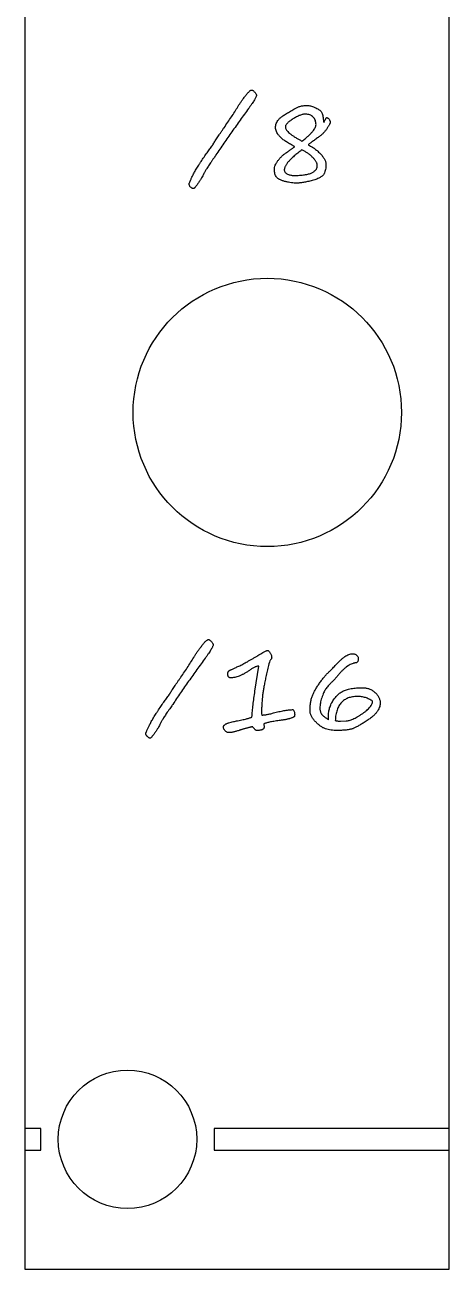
# Model space of a CAD drawing. Extents: x 544 to 554, y 428 to 557.
# Drawn here: x 544.3 to 554.1, y 428.44 to 457.2 of the extents above; entities that cross this region are included whole.
import ezdxf

# ---------------------------------------------------------------- set-up
doc = ezdxf.new("R2010")
doc.units = 0
doc.layers.get('0').update_dxf_attribs({"linetype": 'CONTINUOUS'})

msp = doc.modelspace()

# ---------------------------------------------------------------- linework, layer by layer
at = {"color": 7, "linetype": 'CONTINUOUS'}
for p, q in [((544.303, 553.693), (544.303, 431.693)), ((554.103, 431.693), (554.103, 553.693)), ((550.534, 454.386), (550.463, 454.427)), ((551.054, 453.925), (551.054, 453.954)), ((549.618, 441.803), (549.706, 442.381)), ((549.821, 441.045), (549.827, 440.964)), ((551.592, 441.109), (551.723, 441.114)), ((544.303, 431.693), (544.303, 431.193)), ((544.673, 431.693), (544.303, 431.693)), ((544.673, 431.193), (544.673, 431.693)), ((548.673, 431.693), (548.673, 431.193)), ((554.103, 431.693), (548.673, 431.693)), ((554.103, 431.193), (554.103, 431.693)), ((544.303, 431.193), (544.673, 431.193)), ((544.303, 431.193), (544.303, 428.443)), ((548.673, 431.193), (554.103, 431.193)), ((554.103, 428.443), (554.103, 431.193)), ((544.303, 428.443), (554.103, 428.443))]:
    msp.add_line(p, q, dxfattribs=at)
for centre, radius in [((549.903, 448.243), 3.1), ((546.673, 431.443), 1.6)]:
    msp.add_circle(centre, radius, dxfattribs=at)
for points, knots in [([(549.221, 455.307), (549.232, 455.326), (549.256, 455.364), (549.296, 455.424), (549.342, 455.487), (549.383, 455.542), (549.416, 455.585), (549.44, 455.614), (549.462, 455.638), (549.482, 455.658), (549.5, 455.674), (549.517, 455.685), (549.531, 455.692), (549.541, 455.693), (549.545, 455.694)], [0, 0, 0, 0, 0.127092, 0.266791, 0.419639, 0.58527, 0.666712, 0.740204, 0.803655, 0.85883, 0.905419, 0.944414, 0.974848, 1, 1, 1, 1]), ([(549.652, 455.569), (549.651, 455.563), (549.649, 455.55), (549.639, 455.528), (549.625, 455.499), (549.605, 455.465), (549.58, 455.424), (549.548, 455.377), (549.512, 455.324), (549.485, 455.287), (549.47, 455.267)], [0, 0, 0, 0, 0.04649, 0.11374, 0.203716, 0.315875, 0.452367, 0.611089, 0.793403, 1, 1, 1, 1]), ([(549.545, 455.694), (549.55, 455.693), (549.561, 455.691), (549.577, 455.682), (549.594, 455.666), (549.612, 455.646), (549.629, 455.624), (549.642, 455.604), (549.65, 455.586), (549.651, 455.574), (549.652, 455.569)], [0, 0, 0, 0, 0.084454, 0.188998, 0.323647, 0.4874, 0.655514, 0.793396, 0.907372, 1, 1, 1, 1]), ([(549.47, 455.267), (549.405, 455.178), (549.276, 455.001), (549.086, 454.732), (548.899, 454.464), (548.778, 454.284), (548.717, 454.194)], [0, 0, 0, 0, 0.252122, 0.502974, 0.752092, 1, 1, 1, 1]), ([(548.904, 454.824), (548.933, 454.866), (548.991, 454.948), (549.072, 455.071), (549.149, 455.189), (549.197, 455.268), (549.221, 455.307)], [0, 0, 0, 0, 0.264846, 0.519205, 0.764475, 1, 1, 1, 1]), ([(550.44, 455.207), (550.457, 455.216), (550.492, 455.235), (550.526, 455.255), (550.543, 455.266)], [0, 0, 0, 0, 0.503307, 1, 1, 1, 1]), ([(550.543, 455.266), (550.564, 455.277), (550.605, 455.301), (550.676, 455.323), (550.752, 455.337), (550.806, 455.339), (550.833, 455.34)], [0, 0, 0, 0, 0.23122, 0.470648, 0.725417, 1, 1, 1, 1]), ([(550.833, 455.34), (550.844, 455.339), (550.867, 455.338), (550.905, 455.327), (550.95, 455.313), (550.998, 455.292), (551.045, 455.271), (551.086, 455.249), (551.118, 455.229), (551.142, 455.208), (551.159, 455.181), (551.173, 455.148), (551.183, 455.106), (551.188, 455.074), (551.191, 455.057)], [0, 0, 0, 0, 0.062826, 0.141025, 0.234463, 0.344941, 0.45482, 0.547692, 0.621953, 0.680834, 0.737958, 0.808585, 0.8962, 1, 1, 1, 1]), ([(550.092, 454.829), (550.093, 454.845), (550.095, 454.876), (550.109, 454.922), (550.13, 454.966), (550.154, 455.002), (550.179, 455.03), (550.203, 455.052), (550.231, 455.075), (550.264, 455.099), (550.302, 455.125), (550.344, 455.151), (550.39, 455.179), (550.423, 455.197), (550.44, 455.207)], [0, 0, 0, 0, 0.087608, 0.174409, 0.26458, 0.359349, 0.412313, 0.472479, 0.540153, 0.6161, 0.699465, 0.791392, 0.891341, 1, 1, 1, 1]), ([(550.788, 455.137), (550.778, 455.137), (550.757, 455.136), (550.724, 455.13), (550.69, 455.121), (550.653, 455.11), (550.616, 455.094), (550.577, 455.074), (550.536, 455.051), (550.494, 455.026), (550.455, 455), (550.419, 454.974), (550.389, 454.95), (550.365, 454.926), (550.345, 454.904), (550.331, 454.884), (550.322, 454.864), (550.321, 454.852), (550.32, 454.846)], [0, 0, 0, 0, 0.053645, 0.110783, 0.17242, 0.238233, 0.309033, 0.384905, 0.466364, 0.553299, 0.638453, 0.714151, 0.781519, 0.839809, 0.88995, 0.933003, 0.96872, 1, 1, 1, 1]), ([(551.029, 454.895), (551.028, 454.912), (551.027, 454.946), (551.014, 454.993), (550.993, 455.035), (550.963, 455.071), (550.927, 455.1), (550.886, 455.122), (550.838, 455.135), (550.805, 455.136), (550.788, 455.137)], [0, 0, 0, 0, 0.1336633, 0.2586224, 0.3791308, 0.5002215, 0.6213123, 0.7413776, 0.8663367, 1, 1, 1, 1]), ([(551.358, 454.95), (551.358, 454.947), (551.357, 454.939), (551.353, 454.927), (551.347, 454.911), (551.338, 454.894), (551.326, 454.873), (551.312, 454.85), (551.295, 454.825), (551.27, 454.787), (551.234, 454.739), (551.184, 454.684), (551.127, 454.633), (551.086, 454.602), (551.065, 454.586)], [0, 0, 0, 0, 0.020938, 0.048817, 0.08387, 0.124777, 0.174287, 0.231052, 0.295405, 0.366671, 0.518016, 0.673407, 0.833497, 1, 1, 1, 1]), ([(551.191, 455.057), (551.192, 455.049), (551.194, 455.033), (551.198, 455.011), (551.2, 454.992), (551.203, 454.976), (551.205, 454.964), (551.206, 454.956), (551.207, 454.95), (551.208, 454.948), (551.208, 454.947)], [0, 0, 0, 0, 0.229474, 0.430327, 0.602559, 0.742661, 0.850649, 0.930043, 0.980879, 1, 1, 1, 1]), ([(551.208, 454.947), (551.214, 454.956), (551.226, 454.975), (551.237, 454.995), (551.243, 455.006)], [0, 0, 0, 0, 0.460449, 1, 1, 1, 1]), ([(551.243, 455.006), (551.246, 455.013), (551.252, 455.025), (551.261, 455.04), (551.268, 455.052), (551.272, 455.059), (551.273, 455.061)], [0, 0, 0, 0, 0.358117, 0.643703, 0.859417, 1, 1, 1, 1]), ([(551.273, 455.061), (551.278, 455.059), (551.288, 455.056), (551.302, 455.047), (551.316, 455.034), (551.33, 455.018), (551.342, 455.001), (551.351, 454.984), (551.357, 454.967), (551.358, 454.956), (551.358, 454.95)], [0, 0, 0, 0, 0.103924, 0.215149, 0.34474, 0.491537, 0.6401, 0.770054, 0.889166, 1, 1, 1, 1]), ([(548.653, 454.445), (548.66, 454.457), (548.676, 454.483), (548.701, 454.522), (548.729, 454.565), (548.759, 454.611), (548.792, 454.66), (548.827, 454.712), (548.865, 454.767), (548.891, 454.805), (548.904, 454.824)], [0, 0, 0, 0, 0.094154, 0.197443, 0.30868, 0.429327, 0.558657, 0.697157, 0.843628, 1, 1, 1, 1]), ([(550.463, 454.427), (550.446, 454.436), (550.415, 454.453), (550.37, 454.48), (550.328, 454.506), (550.291, 454.533), (550.256, 454.559), (550.226, 454.585), (550.2, 454.611), (550.17, 454.644), (550.14, 454.685), (550.113, 454.734), (550.096, 454.782), (550.093, 454.814), (550.092, 454.829)], [0, 0, 0, 0, 0.097473, 0.189179, 0.275562, 0.356184, 0.431368, 0.501177, 0.566402, 0.626819, 0.736548, 0.833357, 0.920425, 1, 1, 1, 1]), ([(550.32, 454.846), (550.321, 454.835), (550.323, 454.814), (550.339, 454.782), (550.362, 454.749), (550.394, 454.714), (550.435, 454.679), (550.485, 454.642), (550.544, 454.604), (550.587, 454.579), (550.61, 454.566)], [0, 0, 0, 0, 0.0729761, 0.1559583, 0.2516427, 0.3639603, 0.4939444, 0.6427672, 0.810929, 1, 1, 1, 1]), ([(550.707, 454.51), (550.733, 454.53), (550.781, 454.57), (550.846, 454.629), (550.902, 454.683), (550.947, 454.733), (550.983, 454.779), (551.008, 454.822), (551.025, 454.859), (551.028, 454.884), (551.029, 454.895)], [0, 0, 0, 0, 0.191703, 0.363195, 0.514834, 0.646994, 0.760389, 0.855507, 0.934433, 1, 1, 1, 1]), ([(548.096, 453.52), (548.097, 453.522), (548.098, 453.529), (548.1, 453.54), (548.106, 453.555), (548.114, 453.573), (548.122, 453.596), (548.134, 453.621), (548.148, 453.651), (548.163, 453.683), (548.181, 453.719), (548.201, 453.758), (548.223, 453.799), (548.248, 453.842), (548.276, 453.888), (548.306, 453.937), (548.338, 453.988), (548.383, 454.058), (548.44, 454.144), (548.508, 454.242), (548.571, 454.332), (548.613, 454.389), (548.633, 454.416)], [0, 0, 0, 0, 0.007628, 0.01888, 0.033672, 0.052793, 0.075626, 0.102472, 0.133188, 0.167777, 0.206067, 0.247401, 0.292133, 0.339945, 0.390852, 0.445386, 0.502837, 0.563935, 0.684759, 0.798164, 0.902913, 1, 1, 1, 1]), ([(548.633, 454.416), (548.637, 454.421), (548.644, 454.43), (548.65, 454.441), (548.653, 454.445)], [0, 0, 0, 0, 0.537327, 1, 1, 1, 1]), ([(550.349, 454.253), (550.361, 454.261), (550.383, 454.277), (550.415, 454.299), (550.443, 454.319), (550.468, 454.337), (550.49, 454.353), (550.507, 454.366), (550.522, 454.376), (550.53, 454.383), (550.534, 454.386)], [0, 0, 0, 0, 0.188515, 0.359238, 0.512587, 0.647145, 0.762915, 0.859901, 0.938111, 1, 1, 1, 1]), ([(550.61, 454.566), (550.62, 454.561), (550.638, 454.55), (550.665, 454.535), (550.687, 454.522), (550.701, 454.514), (550.707, 454.51)], [0, 0, 0, 0, 0.30207, 0.569696, 0.802928, 1, 1, 1, 1]), ([(551.065, 454.586), (551.05, 454.576), (551.023, 454.557), (550.985, 454.53), (550.95, 454.506), (550.921, 454.485), (550.895, 454.466), (550.875, 454.45), (550.858, 454.437), (550.849, 454.429), (550.845, 454.425)], [0, 0, 0, 0, 0.192261, 0.364398, 0.518798, 0.653091, 0.768473, 0.864697, 0.942313, 1, 1, 1, 1]), ([(550.845, 454.425), (550.869, 454.415), (550.917, 454.393), (550.987, 454.347), (551.056, 454.293), (551.111, 454.241), (551.153, 454.195), (551.18, 454.162), (551.204, 454.129), (551.223, 454.097), (551.238, 454.065), (551.249, 454.035), (551.256, 454.004), (551.257, 453.984), (551.257, 453.974)], [0, 0, 0, 0, 0.122814, 0.25156, 0.389145, 0.536362, 0.609789, 0.678198, 0.741462, 0.799956, 0.854979, 0.905671, 0.953922, 1, 1, 1, 1]), ([(548.717, 454.194), (548.709, 454.183), (548.692, 454.157), (548.663, 454.115), (548.629, 454.067), (548.606, 454.032), (548.593, 454.014)], [0, 0, 0, 0, 0.19687, 0.429918, 0.698125, 1, 1, 1, 1]), ([(550.067, 453.859), (550.068, 453.875), (550.07, 453.908), (550.087, 453.959), (550.113, 454.012), (550.149, 454.065), (550.191, 454.117), (550.239, 454.167), (550.292, 454.213), (550.33, 454.239), (550.349, 454.253)], [0, 0, 0, 0, 0.096857, 0.200982, 0.31679, 0.446192, 0.583168, 0.720508, 0.85931, 1, 1, 1, 1]), ([(550.701, 454.31), (550.684, 454.298), (550.652, 454.274), (550.607, 454.239), (550.564, 454.204), (550.524, 454.171), (550.488, 454.138), (550.454, 454.107), (550.424, 454.076), (550.397, 454.046), (550.373, 454.018), (550.352, 453.99), (550.335, 453.964), (550.32, 453.938), (550.309, 453.913), (550.301, 453.889), (550.296, 453.866), (550.295, 453.851), (550.295, 453.844)], [0, 0, 0, 0, 0.096256, 0.187786, 0.274729, 0.356146, 0.433392, 0.505279, 0.573171, 0.636284, 0.695113, 0.749476, 0.799968, 0.84629, 0.88927, 0.928698, 0.965622, 1, 1, 1, 1]), ([(551.054, 453.954), (551.054, 453.961), (551.054, 453.976), (551.048, 453.998), (551.039, 454.021), (551.026, 454.044), (551.01, 454.069), (550.991, 454.094), (550.968, 454.12), (550.933, 454.156), (550.886, 454.198), (550.827, 454.243), (550.765, 454.281), (550.722, 454.3), (550.701, 454.31)], [0, 0, 0, 0, 0.040333, 0.084135, 0.130499, 0.181747, 0.237737, 0.298902, 0.365576, 0.438016, 0.585795, 0.727699, 0.865258, 1, 1, 1, 1]), ([(548.593, 454.014), (548.583, 453.999), (548.563, 453.968), (548.534, 453.925), (548.509, 453.886), (548.486, 453.851), (548.468, 453.819), (548.452, 453.792), (548.44, 453.769), (548.433, 453.754), (548.43, 453.748)], [0, 0, 0, 0, 0.182399, 0.347612, 0.497767, 0.630754, 0.747011, 0.847251, 0.931542, 1, 1, 1, 1]), ([(550.575, 453.542), (550.557, 453.543), (550.519, 453.544), (550.458, 453.551), (550.391, 453.563), (550.332, 453.575), (550.285, 453.588), (550.252, 453.598), (550.222, 453.61), (550.195, 453.623), (550.171, 453.636), (550.15, 453.649), (550.132, 453.664), (550.113, 453.686), (550.094, 453.717), (550.078, 453.759), (550.069, 453.807), (550.068, 453.841), (550.067, 453.859)], [0, 0, 0, 0, 0.08074, 0.170722, 0.27095, 0.381139, 0.436865, 0.488263, 0.535811, 0.57974, 0.619766, 0.656891, 0.690873, 0.722329, 0.784288, 0.84942, 0.920951, 1, 1, 1, 1]), ([(550.295, 453.844), (550.296, 453.834), (550.298, 453.815), (550.314, 453.79), (550.338, 453.768), (550.371, 453.751), (550.406, 453.738), (550.442, 453.727), (550.476, 453.721), (550.498, 453.72), (550.509, 453.719)], [0, 0, 0, 0, 0.104637, 0.208994, 0.326833, 0.466644, 0.614946, 0.751553, 0.880433, 1, 1, 1, 1]), ([(550.509, 453.719), (550.533, 453.72), (550.579, 453.72), (550.645, 453.723), (550.706, 453.728), (550.762, 453.734), (550.812, 453.744), (550.857, 453.754), (550.896, 453.767), (550.93, 453.781), (550.959, 453.798), (550.985, 453.814), (551.006, 453.832), (551.023, 453.849), (551.037, 453.867), (551.047, 453.886), (551.053, 453.905), (551.054, 453.919), (551.054, 453.925)], [0, 0, 0, 0, 0.114594, 0.220451, 0.318374, 0.407159, 0.488413, 0.560943, 0.62664, 0.685002, 0.737711, 0.785904, 0.828871, 0.868493, 0.904, 0.937514, 0.968992, 1, 1, 1, 1]), ([(551.257, 453.974), (551.256, 453.955), (551.255, 453.917), (551.248, 453.861), (551.235, 453.809), (551.22, 453.767), (551.202, 453.736), (551.183, 453.714), (551.157, 453.694), (551.126, 453.673), (551.088, 453.655), (551.045, 453.637), (550.996, 453.62), (550.942, 453.604), (550.887, 453.59), (550.834, 453.577), (550.784, 453.567), (550.736, 453.558), (550.692, 453.551), (550.651, 453.546), (550.612, 453.542), (550.587, 453.542), (550.575, 453.542)], [0, 0, 0, 0, 0.0644302, 0.1250282, 0.1837992, 0.2401174, 0.2691572, 0.3006889, 0.3363076, 0.3769238, 0.4225135, 0.4730506, 0.5297403, 0.5923374, 0.655721, 0.7156488, 0.7717313, 0.824428, 0.8734262, 0.9190752, 0.9611157, 1, 1, 1, 1]), ([(548.199, 453.416), (548.194, 453.416), (548.182, 453.417), (548.165, 453.424), (548.148, 453.435), (548.131, 453.45), (548.116, 453.466), (548.105, 453.484), (548.098, 453.502), (548.097, 453.514), (548.096, 453.52)], [0, 0, 0, 0, 0.1060159, 0.2219123, 0.3491769, 0.4948986, 0.6406204, 0.7713429, 0.8886938, 1, 1, 1, 1]), ([(548.43, 453.748), (548.424, 453.735), (548.411, 453.706), (548.385, 453.659), (548.35, 453.606), (548.318, 453.557), (548.29, 453.517), (548.271, 453.491), (548.254, 453.468), (548.239, 453.449), (548.226, 453.435), (548.215, 453.425), (548.207, 453.418), (548.201, 453.416), (548.199, 453.416)], [0, 0, 0, 0, 0.105342, 0.235065, 0.391842, 0.57356, 0.665508, 0.745959, 0.815749, 0.873725, 0.921058, 0.957387, 0.983753, 1, 1, 1, 1]), ([(548.221, 442.607), (548.232, 442.626), (548.256, 442.664), (548.296, 442.724), (548.342, 442.787), (548.383, 442.842), (548.416, 442.885), (548.44, 442.914), (548.462, 442.938), (548.482, 442.958), (548.5, 442.974), (548.517, 442.985), (548.531, 442.992), (548.541, 442.993), (548.545, 442.994)], [0, 0, 0, 0, 0.127092, 0.266791, 0.419639, 0.58527, 0.666712, 0.740204, 0.803655, 0.85883, 0.905419, 0.944414, 0.974848, 1, 1, 1, 1]), ([(548.652, 442.869), (548.651, 442.863), (548.649, 442.85), (548.639, 442.828), (548.625, 442.799), (548.605, 442.765), (548.58, 442.724), (548.548, 442.677), (548.512, 442.624), (548.485, 442.587), (548.47, 442.567)], [0, 0, 0, 0, 0.04649, 0.11374, 0.203716, 0.315875, 0.452367, 0.611089, 0.793403, 1, 1, 1, 1]), ([(548.545, 442.994), (548.55, 442.993), (548.561, 442.991), (548.577, 442.982), (548.594, 442.966), (548.612, 442.946), (548.629, 442.924), (548.642, 442.904), (548.65, 442.886), (548.651, 442.874), (548.652, 442.869)], [0, 0, 0, 0, 0.084454, 0.188998, 0.323647, 0.4874, 0.655514, 0.793396, 0.907372, 1, 1, 1, 1]), ([(547.904, 442.124), (547.933, 442.166), (547.991, 442.248), (548.072, 442.371), (548.149, 442.489), (548.197, 442.568), (548.221, 442.607)], [0, 0, 0, 0, 0.264846, 0.519205, 0.764475, 1, 1, 1, 1]), ([(548.991, 442.195), (548.991, 442.203), (548.992, 442.218), (548.995, 442.239), (549.002, 442.256), (549.011, 442.267), (549.021, 442.274), (549.033, 442.281), (549.05, 442.29), (549.071, 442.3), (549.097, 442.312), (549.127, 442.327), (549.162, 442.343), (549.202, 442.36), (549.245, 442.379), (549.291, 442.401), (549.339, 442.426), (549.391, 442.453), (549.444, 442.483), (549.501, 442.515), (549.561, 442.55), (549.621, 442.586), (549.679, 442.621), (549.732, 442.653), (549.777, 442.679), (549.815, 442.701), (549.846, 442.718), (549.87, 442.73), (549.886, 442.738), (549.895, 442.74), (549.899, 442.741)], [0, 0, 0, 0, 0.023378, 0.0427, 0.058559, 0.07178, 0.080392, 0.093472, 0.110772, 0.132802, 0.159078, 0.190094, 0.225365, 0.265229, 0.308987, 0.355987, 0.406247, 0.45995, 0.51662, 0.576905, 0.640362, 0.707132, 0.771461, 0.828406, 0.876655, 0.917343, 0.949667, 0.974635, 0.990973, 1, 1, 1, 1]), ([(549.899, 442.741), (549.906, 442.74), (549.92, 442.739), (549.94, 442.726), (549.958, 442.707), (549.973, 442.682), (549.987, 442.655), (549.996, 442.628), (550.003, 442.603), (550.003, 442.587), (550.004, 442.579)], [0, 0, 0, 0, 0.10231, 0.208067, 0.331902, 0.478159, 0.630516, 0.76596, 0.889209, 1, 1, 1, 1]), ([(550.004, 442.579), (550.003, 442.573), (550.002, 442.56), (549.993, 442.54), (549.979, 442.521), (549.966, 442.509), (549.96, 442.503)], [0, 0, 0, 0, 0.207855, 0.437032, 0.696883, 1, 1, 1, 1]), ([(551.452, 442.372), (551.464, 442.385), (551.486, 442.41), (551.52, 442.445), (551.552, 442.478), (551.583, 442.508), (551.613, 442.535), (551.641, 442.559), (551.667, 442.58), (551.7, 442.604), (551.739, 442.628), (551.787, 442.649), (551.833, 442.663), (551.864, 442.664), (551.88, 442.665)], [0, 0, 0, 0, 0.097835, 0.190349, 0.27654, 0.356958, 0.432196, 0.500715, 0.564204, 0.622177, 0.727586, 0.824782, 0.914211, 1, 1, 1, 1]), ([(551.88, 442.665), (551.887, 442.665), (551.902, 442.664), (551.924, 442.658), (551.945, 442.648), (551.964, 442.634), (551.982, 442.618), (551.994, 442.599), (552.003, 442.578), (552.003, 442.563), (552.004, 442.556)], [0, 0, 0, 0, 0.121898, 0.245501, 0.369672, 0.503781, 0.635663, 0.757735, 0.875734, 1, 1, 1, 1]), ([(548.47, 442.567), (548.405, 442.478), (548.276, 442.301), (548.086, 442.032), (547.899, 441.764), (547.778, 441.584), (547.717, 441.494)], [0, 0, 0, 0, 0.252122, 0.502974, 0.752092, 1, 1, 1, 1]), ([(549.706, 442.381), (549.699, 442.38), (549.685, 442.379), (549.662, 442.374), (549.638, 442.366), (549.611, 442.355), (549.583, 442.341), (549.553, 442.324), (549.521, 442.303), (549.5, 442.288), (549.488, 442.28)], [0, 0, 0, 0, 0.084815, 0.1795434, 0.2854874, 0.4014542, 0.5323651, 0.6751795, 0.8294681, 1, 1, 1, 1]), ([(549.96, 442.503), (549.948, 442.456), (549.924, 442.365), (549.892, 442.232), (549.865, 442.107), (549.841, 441.991), (549.82, 441.884), (549.804, 441.785), (549.792, 441.694), (549.785, 441.612), (549.78, 441.538), (549.776, 441.473), (549.772, 441.416), (549.771, 441.366), (549.77, 441.325), (549.771, 441.292), (549.772, 441.267), (549.775, 441.253), (549.776, 441.247)], [0, 0, 0, 0, 0.114558, 0.221818, 0.321959, 0.414774, 0.500657, 0.579228, 0.650903, 0.715441, 0.773305, 0.824604, 0.869672, 0.908484, 0.94076, 0.966836, 0.986427, 1, 1, 1, 1]), ([(551.34, 442.256), (551.346, 442.263), (551.362, 442.277), (551.387, 442.303), (551.418, 442.335), (551.44, 442.359), (551.452, 442.372)], [0, 0, 0, 0, 0.17329, 0.396797, 0.672322, 1, 1, 1, 1]), ([(551.885, 442.441), (551.871, 442.436), (551.84, 442.426), (551.796, 442.403), (551.75, 442.375), (551.704, 442.341), (551.658, 442.3), (551.61, 442.253), (551.562, 442.2), (551.531, 442.161), (551.515, 442.141)], [0, 0, 0, 0, 0.095464, 0.197527, 0.308076, 0.426193, 0.554311, 0.691973, 0.840809, 1, 1, 1, 1]), ([(551.95, 442.453), (551.943, 442.453), (551.929, 442.453), (551.912, 442.45), (551.897, 442.447), (551.889, 442.443), (551.885, 442.441)], [0, 0, 0, 0, 0.32194, 0.592412, 0.813492, 1, 1, 1, 1]), ([(552.004, 442.556), (552.004, 442.548), (552.004, 442.535), (552.001, 442.515), (551.997, 442.498), (551.991, 442.484), (551.983, 442.472), (551.974, 442.463), (551.962, 442.456), (551.954, 442.454), (551.95, 442.453)], [0, 0, 0, 0, 0.171911, 0.326521, 0.461379, 0.580322, 0.692945, 0.794545, 0.895278, 1, 1, 1, 1]), ([(547.653, 441.745), (547.66, 441.757), (547.676, 441.783), (547.701, 441.822), (547.729, 441.865), (547.759, 441.911), (547.792, 441.96), (547.827, 442.012), (547.865, 442.067), (547.891, 442.105), (547.904, 442.124)], [0, 0, 0, 0, 0.094154, 0.197443, 0.30868, 0.429327, 0.558657, 0.697157, 0.843628, 1, 1, 1, 1]), ([(549.052, 442.108), (549.047, 442.108), (549.038, 442.108), (549.026, 442.113), (549.014, 442.12), (549.006, 442.13), (548.999, 442.142), (548.995, 442.157), (548.991, 442.175), (548.991, 442.188), (548.991, 442.195)], [0, 0, 0, 0, 0.1189049, 0.2271748, 0.3321939, 0.4371614, 0.5535336, 0.6815642, 0.8320043, 1, 1, 1, 1]), ([(549.488, 442.28), (549.468, 442.266), (549.429, 442.24), (549.37, 442.205), (549.312, 442.175), (549.257, 442.151), (549.203, 442.132), (549.151, 442.118), (549.101, 442.11), (549.068, 442.109), (549.052, 442.108)], [0, 0, 0, 0, 0.1535555, 0.2981263, 0.4338355, 0.5607861, 0.6806787, 0.7931879, 0.8992438, 1, 1, 1, 1]), ([(550.89, 441.345), (550.89, 441.364), (550.89, 441.4), (550.894, 441.453), (550.898, 441.503), (550.905, 441.55), (550.914, 441.595), (550.924, 441.637), (550.936, 441.676), (550.956, 441.726), (550.985, 441.786), (551.026, 441.858), (551.072, 441.933), (551.124, 442.008), (551.178, 442.08), (551.232, 442.146), (551.285, 442.205), (551.322, 442.24), (551.34, 442.256)], [0, 0, 0, 0, 0.053257, 0.103954, 0.151756, 0.197528, 0.241006, 0.282226, 0.321519, 0.35883, 0.43383, 0.513284, 0.596913, 0.685434, 0.773355, 0.855173, 0.930295, 1, 1, 1, 1]), ([(551.393, 442.008), (551.378, 441.994), (551.349, 441.966), (551.311, 441.924), (551.278, 441.885), (551.25, 441.847), (551.225, 441.806), (551.203, 441.76), (551.181, 441.707), (551.159, 441.648), (551.141, 441.588), (551.128, 441.527), (551.12, 441.469), (551.118, 441.431), (551.118, 441.412)], [0, 0, 0, 0, 0.092828, 0.177036, 0.252374, 0.319893, 0.387237, 0.463245, 0.547819, 0.642553, 0.739161, 0.830318, 0.917263, 1, 1, 1, 1]), ([(551.515, 442.141), (551.508, 442.132), (551.492, 442.113), (551.465, 442.082), (551.431, 442.047), (551.406, 442.022), (551.393, 442.008)], [0, 0, 0, 0, 0.1855656, 0.4124181, 0.6853153, 1, 1, 1, 1]), ([(547.096, 440.82), (547.097, 440.822), (547.098, 440.829), (547.1, 440.84), (547.106, 440.855), (547.114, 440.873), (547.122, 440.896), (547.134, 440.921), (547.148, 440.951), (547.163, 440.983), (547.181, 441.019), (547.201, 441.058), (547.223, 441.099), (547.248, 441.142), (547.276, 441.188), (547.306, 441.237), (547.338, 441.288), (547.383, 441.358), (547.44, 441.444), (547.508, 441.542), (547.571, 441.632), (547.613, 441.689), (547.633, 441.716)], [0, 0, 0, 0, 0.007628, 0.01888, 0.033672, 0.052793, 0.075626, 0.102472, 0.133188, 0.167777, 0.206067, 0.247401, 0.292133, 0.339945, 0.390852, 0.445386, 0.502837, 0.563935, 0.684759, 0.798164, 0.902913, 1, 1, 1, 1]), ([(547.633, 441.716), (547.637, 441.721), (547.644, 441.73), (547.65, 441.741), (547.653, 441.745)], [0, 0, 0, 0, 0.537327, 1, 1, 1, 1]), ([(549.548, 441.203), (549.551, 441.248), (549.558, 441.342), (549.574, 441.487), (549.593, 441.642), (549.609, 441.748), (549.618, 441.803)], [0, 0, 0, 0, 0.225225, 0.466818, 0.724771, 1, 1, 1, 1]), ([(551.32, 441.141), (551.318, 441.158), (551.315, 441.193), (551.314, 441.244), (551.317, 441.295), (551.325, 441.344), (551.335, 441.393), (551.351, 441.441), (551.37, 441.489), (551.393, 441.535), (551.418, 441.578), (551.445, 441.62), (551.474, 441.658), (551.505, 441.693), (551.537, 441.724), (551.571, 441.753), (551.607, 441.778), (551.644, 441.8), (551.685, 441.819), (551.731, 441.836), (551.782, 441.849), (551.838, 441.861), (551.9, 441.869), (551.966, 441.875), (552.037, 441.88), (552.087, 441.88), (552.112, 441.88)], [0, 0, 0, 0, 0.04143, 0.082377, 0.122454, 0.162585, 0.202245, 0.242188, 0.2826, 0.323727, 0.364511, 0.403818, 0.441801, 0.478835, 0.51447, 0.549553, 0.584152, 0.61818, 0.653683, 0.692537, 0.73433, 0.779974, 0.828968, 0.882117, 0.938894, 1, 1, 1, 1]), ([(552.112, 441.88), (552.125, 441.88), (552.15, 441.879), (552.187, 441.874), (552.223, 441.866), (552.258, 441.854), (552.292, 441.839), (552.325, 441.821), (552.357, 441.799), (552.388, 441.774), (552.416, 441.747), (552.442, 441.719), (552.463, 441.689), (552.48, 441.658), (552.493, 441.625), (552.504, 441.591), (552.509, 441.556), (552.51, 441.532), (552.51, 441.519)], [0, 0, 0, 0, 0.063368, 0.125949, 0.188189, 0.249939, 0.312598, 0.37584, 0.44109, 0.50843, 0.575373, 0.639132, 0.700336, 0.7606, 0.819508, 0.878554, 0.938597, 1, 1, 1, 1]), ([(547.717, 441.494), (547.709, 441.483), (547.692, 441.457), (547.663, 441.415), (547.629, 441.367), (547.606, 441.332), (547.593, 441.314)], [0, 0, 0, 0, 0.19687, 0.429918, 0.698125, 1, 1, 1, 1]), ([(551.981, 441.678), (551.961, 441.677), (551.924, 441.677), (551.869, 441.67), (551.818, 441.659), (551.77, 441.644), (551.726, 441.624), (551.685, 441.6), (551.648, 441.572), (551.614, 441.539), (551.584, 441.502), (551.557, 441.461), (551.534, 441.415), (551.515, 441.364), (551.498, 441.31), (551.486, 441.251), (551.477, 441.188), (551.474, 441.145), (551.472, 441.122)], [0, 0, 0, 0, 0.0678319, 0.1323937, 0.1935901, 0.2521785, 0.3085176, 0.3634657, 0.4184451, 0.4732851, 0.529053, 0.5864968, 0.6467166, 0.7094904, 0.7758912, 0.8461999, 0.9207968, 1, 1, 1, 1]), ([(552.51, 441.519), (552.509, 441.503), (552.507, 441.469), (552.491, 441.418), (552.465, 441.365), (552.436, 441.322), (552.408, 441.287), (552.383, 441.26), (552.355, 441.233), (552.323, 441.205), (552.289, 441.177), (552.251, 441.149), (552.21, 441.12), (552.166, 441.092), (552.122, 441.064), (552.08, 441.039), (552.04, 441.015), (552.003, 440.994), (551.968, 440.976), (551.935, 440.959), (551.904, 440.946), (551.875, 440.933), (551.844, 440.924), (551.809, 440.915), (551.768, 440.908), (551.722, 440.902), (551.67, 440.898), (551.612, 440.895), (551.549, 440.893), (551.505, 440.893), (551.482, 440.893)], [0, 0, 0, 0, 0.038288, 0.078676, 0.122962, 0.171972, 0.198617, 0.226859, 0.257235, 0.289393, 0.323842, 0.359975, 0.398686, 0.439417, 0.480076, 0.518061, 0.553435, 0.586578, 0.617241, 0.645445, 0.671214, 0.69458, 0.718572, 0.746431, 0.778287, 0.814225, 0.854276, 0.898824, 0.94729, 1, 1, 1, 1]), ([(551.723, 441.114), (551.734, 441.115), (551.759, 441.116), (551.797, 441.124), (551.838, 441.137), (551.883, 441.155), (551.931, 441.178), (551.983, 441.206), (552.037, 441.24), (552.094, 441.276), (552.148, 441.315), (552.197, 441.354), (552.239, 441.392), (552.273, 441.429), (552.299, 441.465), (552.318, 441.501), (552.331, 441.535), (552.332, 441.558), (552.333, 441.569)], [0, 0, 0, 0, 0.0431027, 0.0915703, 0.1453515, 0.2054685, 0.2722356, 0.3452121, 0.4250621, 0.5118394, 0.5979668, 0.6760065, 0.7462974, 0.8085701, 0.864132, 0.9138781, 0.958736, 1, 1, 1, 1]), ([(552.333, 441.569), (552.32, 441.578), (552.295, 441.595), (552.255, 441.617), (552.212, 441.636), (552.169, 441.652), (552.124, 441.663), (552.078, 441.672), (552.03, 441.677), (551.997, 441.677), (551.981, 441.678)], [0, 0, 0, 0, 0.123507, 0.245367, 0.367719, 0.489876, 0.613999, 0.73962, 0.868033, 1, 1, 1, 1]), ([(547.593, 441.314), (547.583, 441.299), (547.563, 441.268), (547.534, 441.225), (547.509, 441.186), (547.486, 441.151), (547.468, 441.119), (547.452, 441.092), (547.44, 441.069), (547.433, 441.054), (547.43, 441.048)], [0, 0, 0, 0, 0.182399, 0.347612, 0.497767, 0.630754, 0.747011, 0.847251, 0.931542, 1, 1, 1, 1]), ([(549.216, 441.116), (549.239, 441.12), (549.281, 441.129), (549.341, 441.142), (549.393, 441.154), (549.439, 441.166), (549.476, 441.176), (549.507, 441.185), (549.53, 441.194), (549.543, 441.2), (549.548, 441.203)], [0, 0, 0, 0, 0.199794, 0.377714, 0.534916, 0.670323, 0.7837, 0.876541, 0.949025, 1, 1, 1, 1]), ([(549.776, 441.247), (549.785, 441.248), (549.804, 441.248), (549.834, 441.252), (549.867, 441.257), (549.903, 441.263), (549.941, 441.272), (549.983, 441.28), (550.027, 441.292), (550.057, 441.3), (550.073, 441.304)], [0, 0, 0, 0, 0.090361, 0.189119, 0.29876, 0.419557, 0.549041, 0.688295, 0.839229, 1, 1, 1, 1]), ([(550.073, 441.304), (550.094, 441.309), (550.136, 441.32), (550.198, 441.334), (550.257, 441.347), (550.312, 441.357), (550.365, 441.364), (550.414, 441.37), (550.459, 441.373), (550.489, 441.374), (550.503, 441.374)], [0, 0, 0, 0, 0.152982, 0.298748, 0.43559, 0.564289, 0.684975, 0.797904, 0.902226, 1, 1, 1, 1]), ([(550.535, 441.269), (550.535, 441.262), (550.535, 441.249), (550.533, 441.232), (550.529, 441.219), (550.522, 441.208), (550.51, 441.201), (550.491, 441.192), (550.465, 441.182), (550.439, 441.172), (550.413, 441.164), (550.389, 441.157), (550.362, 441.151), (550.332, 441.145), (550.298, 441.138), (550.261, 441.133), (550.22, 441.126), (550.192, 441.123), (550.177, 441.121)], [0, 0, 0, 0, 0.048955, 0.089799, 0.121632, 0.146681, 0.176976, 0.225358, 0.291217, 0.376332, 0.426616, 0.485033, 0.551667, 0.625652, 0.70702, 0.796569, 0.894628, 1, 1, 1, 1]), ([(550.503, 441.374), (550.508, 441.364), (550.517, 441.345), (550.528, 441.318), (550.534, 441.292), (550.535, 441.276), (550.535, 441.269)], [0, 0, 0, 0, 0.2962261, 0.562115, 0.7927118, 1, 1, 1, 1]), ([(551.482, 440.893), (551.458, 440.893), (551.412, 440.894), (551.343, 440.904), (551.279, 440.919), (551.217, 440.942), (551.159, 440.972), (551.103, 441.012), (551.048, 441.061), (551.004, 441.108), (550.972, 441.148), (550.95, 441.178), (550.931, 441.208), (550.916, 441.236), (550.905, 441.264), (550.896, 441.292), (550.891, 441.319), (550.89, 441.336), (550.89, 441.345)], [0, 0, 0, 0, 0.0888365, 0.1735235, 0.2547784, 0.3337704, 0.4136023, 0.4976155, 0.5878028, 0.6851017, 0.733995, 0.7797424, 0.8222317, 0.8623637, 0.899312, 0.9344832, 0.9682433, 1, 1, 1, 1]), ([(551.118, 441.412), (551.118, 441.401), (551.118, 441.379), (551.124, 441.348), (551.133, 441.317), (551.143, 441.292), (551.155, 441.272), (551.168, 441.256), (551.184, 441.24), (551.204, 441.222), (551.228, 441.203), (551.255, 441.183), (551.286, 441.162), (551.309, 441.148), (551.32, 441.141)], [0, 0, 0, 0, 0.0916983, 0.1813214, 0.2696925, 0.3582287, 0.4063047, 0.4628324, 0.5283966, 0.6026282, 0.6867348, 0.781419, 0.8854837, 1, 1, 1, 1]), ([(547.43, 441.048), (547.424, 441.035), (547.411, 441.006), (547.385, 440.959), (547.35, 440.906), (547.318, 440.857), (547.29, 440.817), (547.271, 440.791), (547.254, 440.768), (547.239, 440.749), (547.226, 440.735), (547.215, 440.725), (547.207, 440.718), (547.201, 440.716), (547.199, 440.716)], [0, 0, 0, 0, 0.105342, 0.235065, 0.391842, 0.57356, 0.665508, 0.745959, 0.815749, 0.873725, 0.921058, 0.957387, 0.983753, 1, 1, 1, 1]), ([(548.89, 440.964), (548.89, 440.969), (548.891, 440.981), (548.897, 440.997), (548.906, 441.012), (548.92, 441.026), (548.937, 441.038), (548.957, 441.049), (548.982, 441.059), (549.019, 441.07), (549.065, 441.082), (549.119, 441.096), (549.169, 441.107), (549.201, 441.113), (549.216, 441.116)], [0, 0, 0, 0, 0.044742, 0.088542, 0.13445, 0.183421, 0.238208, 0.29834, 0.366475, 0.443299, 0.599486, 0.744373, 0.877776, 1, 1, 1, 1]), ([(549.024, 440.842), (549.014, 440.843), (548.996, 440.844), (548.969, 440.851), (548.945, 440.865), (548.926, 440.883), (548.911, 440.903), (548.899, 440.923), (548.892, 440.943), (548.89, 440.957), (548.89, 440.964)], [0, 0, 0, 0, 0.145676, 0.282105, 0.414662, 0.548287, 0.678607, 0.795149, 0.901937, 1, 1, 1, 1]), ([(549.25, 440.893), (549.237, 440.889), (549.212, 440.881), (549.177, 440.871), (549.144, 440.862), (549.114, 440.855), (549.088, 440.849), (549.064, 440.845), (549.043, 440.843), (549.03, 440.842), (549.024, 440.842)], [0, 0, 0, 0, 0.174651, 0.334291, 0.480614, 0.612051, 0.728691, 0.832346, 0.92324, 1, 1, 1, 1]), ([(549.552, 440.975), (549.55, 440.975), (549.545, 440.975), (549.536, 440.973), (549.523, 440.97), (549.507, 440.966), (549.487, 440.961), (549.463, 440.955), (549.436, 440.947), (549.406, 440.94), (549.376, 440.931), (549.348, 440.924), (549.324, 440.916), (549.303, 440.91), (549.285, 440.904), (549.27, 440.9), (549.259, 440.896), (549.253, 440.894), (549.25, 440.893)], [0, 0, 0, 0, 0.017727, 0.047455, 0.088827, 0.142128, 0.208601, 0.286714, 0.377105, 0.479128, 0.582702, 0.674312, 0.755852, 0.825775, 0.885297, 0.93405, 0.972794, 1, 1, 1, 1]), ([(549.6, 440.938), (549.595, 440.944), (549.586, 440.955), (549.573, 440.968), (549.562, 440.976), (549.555, 440.976), (549.552, 440.975)], [0, 0, 0, 0, 0.373982, 0.662103, 0.855701, 1, 1, 1, 1]), ([(549.653, 440.893), (549.649, 440.893), (549.641, 440.895), (549.629, 440.905), (549.614, 440.919), (549.605, 440.932), (549.6, 440.938)], [0, 0, 0, 0, 0.149164, 0.35975, 0.641792, 1, 1, 1, 1]), ([(549.827, 440.964), (549.826, 440.958), (549.825, 440.947), (549.816, 440.931), (549.802, 440.919), (549.782, 440.909), (549.757, 440.902), (549.727, 440.896), (549.692, 440.893), (549.666, 440.893), (549.653, 440.893)], [0, 0, 0, 0, 0.081828, 0.162656, 0.252508, 0.356515, 0.48171, 0.628333, 0.801974, 1, 1, 1, 1]), ([(550.177, 441.121), (550.156, 441.118), (550.115, 441.112), (550.056, 441.103), (550.003, 441.094), (549.956, 441.084), (549.914, 441.075), (549.878, 441.065), (549.848, 441.055), (549.83, 441.048), (549.821, 441.045)], [0, 0, 0, 0, 0.1775447, 0.3400632, 0.4875893, 0.6193129, 0.737242, 0.8396421, 0.9264547, 1, 1, 1, 1]), ([(551.472, 441.122), (551.48, 441.12), (551.497, 441.116), (551.525, 441.112), (551.557, 441.11), (551.58, 441.109), (551.592, 441.109)], [0, 0, 0, 0, 0.205415, 0.441227, 0.704535, 1, 1, 1, 1]), ([(547.199, 440.716), (547.194, 440.716), (547.182, 440.717), (547.165, 440.724), (547.148, 440.735), (547.131, 440.75), (547.116, 440.766), (547.105, 440.784), (547.098, 440.802), (547.097, 440.814), (547.096, 440.82)], [0, 0, 0, 0, 0.106016, 0.221912, 0.349177, 0.494899, 0.64062, 0.771343, 0.888694, 1, 1, 1, 1])]:
    msp.add_open_spline(points, degree=3, knots=knots, dxfattribs=at)

doc.saveas('drawing.dxf')
